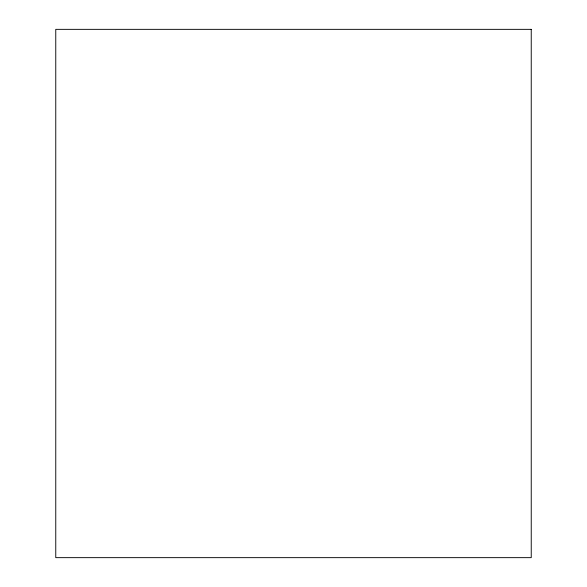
<?xml version="1.0" encoding="UTF-8"?>
<svg xmlns="http://www.w3.org/2000/svg" width="587" height="587" viewBox="0 0 587 587"><rect width="100%" height="100%" fill="white"/><g stroke="black" fill="none" stroke-linecap="round" stroke-linejoin="round"><path stroke-width="0.88" d="M531.235 29.35L55.765 29.35L55.765 557.65L531.235 557.65L531.235 29.35"/></g></svg>
